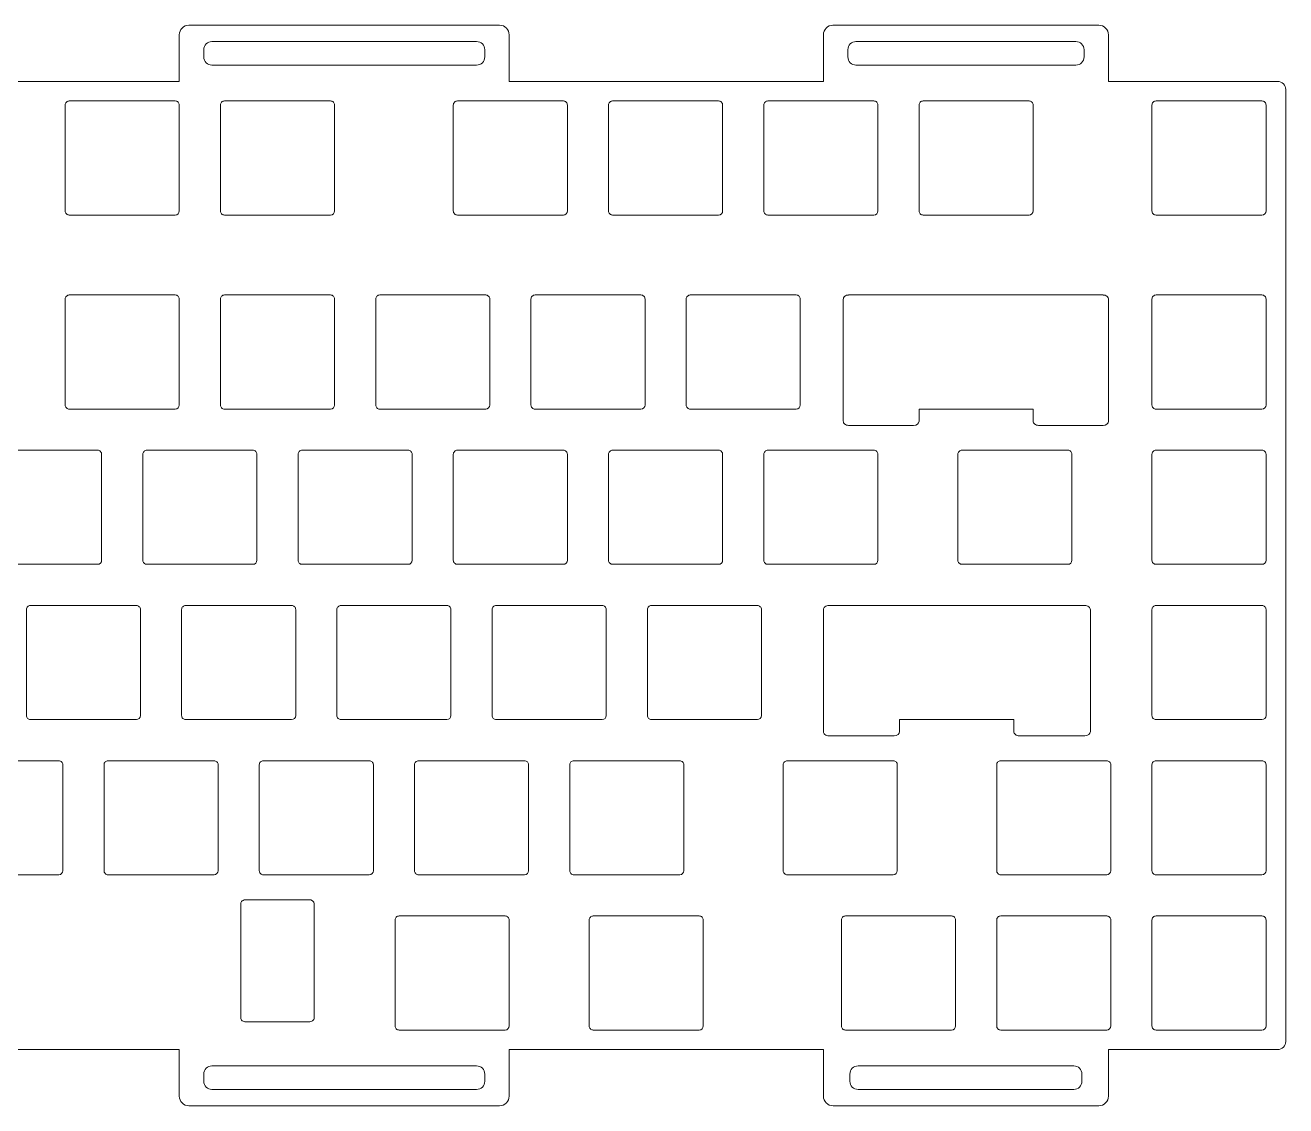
# Model space of a CAD drawing. Header units: millimetres. Extents: x -152 to 152, y -66 to 66.
# Drawn here: x -2.4 to 152.3, y -66.3 to 66.3 of the extents above; entities that cross this region are included whole.
import ezdxf

# ---------------------------------------------------------------- set-up
doc = ezdxf.new("R2010")
doc.units = ezdxf.units.MM
doc.header["$MEASUREMENT"] = 0

msp = doc.modelspace()

# ---------------------------------------------------------------- linework, layer by layer
at = {"lineweight": 18}
for points, knots in [([(16.525, 59.4), (16.525, 59.4), (16.525, 65.1261), (16.525, 65.1261), (16.525, 65.7718), (17.0532, 66.3), (17.6989, 66.3), (17.6989, 66.3), (55.8324, 66.3), (55.8324, 66.3), (56.4781, 66.3), (57.0063, 65.7718), (57.0063, 65.1261), (57.0063, 65.1261), (57.0063, 59.4), (57.0063, 59.4)], [0, 0, 0, 0, 0.2, 0.2, 0.2, 0.4, 0.4, 0.4, 0.6, 0.6, 0.6, 0.8, 0.8, 0.8, 1, 1, 1, 1]), ([(130.5392, 59.4), (130.5392, 59.4), (130.5392, 65.1261), (130.5392, 65.1261), (130.5392, 65.7718), (130.011, 66.3), (129.3653, 66.3), (129.3653, 66.3), (96.7353, 66.3), (96.7353, 66.3), (96.0896, 66.3), (95.5614, 65.7718), (95.5614, 65.1261), (95.5614, 65.1261), (95.5614, 59.4), (95.5614, 59.4)], [0, 0, 0, 0, 0.2, 0.2, 0.2, 0.4, 0.4, 0.4, 0.6, 0.6, 0.6, 0.8, 0.8, 0.8, 1, 1, 1, 1]), ([(20.5252, 64.3), (20.5252, 64.3), (53.0061, 64.3), (53.0061, 64.3), (53.5561, 64.3), (54.0061, 63.85), (54.0061, 63.3), (54.0061, 63.3), (54.0061, 62.4), (54.0061, 62.4), (54.0061, 61.85), (53.5561, 61.4), (53.0061, 61.4), (53.0061, 61.4), (20.5252, 61.4), (20.5252, 61.4), (19.9751, 61.4), (19.5251, 61.85), (19.5251, 62.4), (19.5251, 62.4), (19.5251, 63.3), (19.5251, 63.3), (19.5251, 63.85), (19.9751, 64.3), (20.5252, 64.3)], [0, 0, 0, 0, 0.125, 0.125, 0.125, 0.25, 0.25, 0.25, 0.375, 0.375, 0.375, 0.5, 0.5, 0.5, 0.625, 0.625, 0.625, 0.75, 0.75, 0.75, 0.875, 0.875, 0.875, 1, 1, 1, 1]), ([(126.5393, 64.3), (126.5393, 64.3), (99.5613, 64.3), (99.5613, 64.3), (99.0113, 64.3), (98.5613, 63.85), (98.5613, 63.3), (98.5613, 63.3), (98.5613, 62.4), (98.5613, 62.4), (98.5613, 61.85), (99.0113, 61.4), (99.5613, 61.4), (99.5613, 61.4), (126.5393, 61.4), (126.5393, 61.4), (127.0893, 61.4), (127.5393, 61.85), (127.5393, 62.4), (127.5393, 62.4), (127.5393, 63.3), (127.5393, 63.3), (127.5393, 63.85), (127.0893, 64.3), (126.5393, 64.3)], [0, 0, 0, 0, 0.125, 0.125, 0.125, 0.25, 0.25, 0.25, 0.375, 0.375, 0.375, 0.5, 0.5, 0.5, 0.625, 0.625, 0.625, 0.75, 0.75, 0.75, 0.875, 0.875, 0.875, 1, 1, 1, 1]), ([(130.5392, 59.4), (130.5392, 59.4), (151.3024, 59.4), (151.3024, 59.4), (151.8511, 59.4), (152.3, 58.9511), (152.3, 58.4023), (152.3, 58.4023), (152.3, -58.4023), (152.3, -58.4023), (152.3, -58.9511), (151.8511, -59.4), (151.3024, -59.4), (151.3024, -59.4), (130.5392, -59.4), (130.5392, -59.4)], [0, 0, 0, 0, 0.2, 0.2, 0.2, 0.4, 0.4, 0.4, 0.6, 0.6, 0.6, 0.8, 0.8, 0.8, 1, 1, 1, 1]), ([(57.0063, -59.4), (57.0063, -59.4), (57.0063, -65.1132), (57.0063, -65.1132), (57.0063, -65.766), (56.4723, -66.3), (55.8195, -66.3), (55.8195, -66.3), (17.7118, -66.3), (17.7118, -66.3), (17.059, -66.3), (16.525, -65.766), (16.525, -65.1132), (16.525, -65.1132), (16.525, -59.4), (16.525, -59.4)], [0, 0, 0, 0, 0.2, 0.2, 0.2, 0.4, 0.4, 0.4, 0.6, 0.6, 0.6, 0.8, 0.8, 0.8, 1, 1, 1, 1]), ([(130.5392, -59.4), (130.5392, -59.4), (130.5392, -65.1132), (130.5392, -65.1132), (130.5392, -65.766), (130.0052, -66.3), (129.3524, -66.3), (129.3524, -66.3), (96.7482, -66.3), (96.7482, -66.3), (96.0954, -66.3), (95.5614, -65.766), (95.5614, -65.1132), (95.5614, -65.1132), (95.5614, -59.4), (95.5614, -59.4)], [0, 0, 0, 0, 0.2, 0.2, 0.2, 0.4, 0.4, 0.4, 0.6, 0.6, 0.6, 0.8, 0.8, 0.8, 1, 1, 1, 1]), ([(20.5252, -61.4), (20.5252, -61.4), (53.0061, -61.4), (53.0061, -61.4), (53.5561, -61.4), (54.0061, -61.85), (54.0061, -62.4), (54.0061, -62.4), (54.0061, -63.3), (54.0061, -63.3), (54.0061, -63.85), (53.5561, -64.3), (53.0061, -64.3), (53.0061, -64.3), (20.5252, -64.3), (20.5252, -64.3), (19.9751, -64.3), (19.5251, -63.85), (19.5251, -63.3), (19.5251, -63.3), (19.5251, -62.4), (19.5251, -62.4), (19.5251, -61.85), (19.9751, -61.4), (20.5252, -61.4)], [0, 0, 0, 0, 0.125, 0.125, 0.125, 0.25, 0.25, 0.25, 0.375, 0.375, 0.375, 0.5, 0.5, 0.5, 0.625, 0.625, 0.625, 0.75, 0.75, 0.75, 0.875, 0.875, 0.875, 1, 1, 1, 1]), ([(99.8098, -61.4), (99.8098, -61.4), (126.2908, -61.4), (126.2908, -61.4), (126.8408, -61.4), (127.2908, -61.85), (127.2908, -62.4), (127.2908, -62.4), (127.2908, -63.3), (127.2908, -63.3), (127.2908, -63.85), (126.8408, -64.3), (126.2908, -64.3), (126.2908, -64.3), (99.8098, -64.3), (99.8098, -64.3), (99.2598, -64.3), (98.8098, -63.85), (98.8098, -63.3), (98.8098, -63.3), (98.8098, -62.4), (98.8098, -62.4), (98.8098, -61.85), (99.2598, -61.4), (99.8098, -61.4)], [0, 0, 0, 0, 0.125, 0.125, 0.125, 0.25, 0.25, 0.25, 0.375, 0.375, 0.375, 0.5, 0.5, 0.5, 0.625, 0.625, 0.625, 0.75, 0.75, 0.75, 0.875, 0.875, 0.875, 1, 1, 1, 1])]:
    msp.add_open_spline(points, degree=3, knots=knots, dxfattribs=at)
for points in [[(-16.525, 59.4), (-16.525, 59.4), (16.525, 59.4), (16.525, 59.4)], [(57.0063, 59.4), (57.0063, 59.4), (95.5614, 59.4), (95.5614, 59.4)], [(16.525, -59.4), (16.525, -59.4), (-16.525, -59.4), (-16.525, -59.4)], [(95.5614, -59.4), (95.5614, -59.4), (57.0063, -59.4), (57.0063, -59.4)]]:
    msp.add_open_spline(points, degree=3, dxfattribs=at)
at = {"lineweight": 9}
for points in [[(3.025, 57.0062), (2.8924, 57.0062), (2.7652, 56.9536), (2.6714, 56.8598), (2.5777, 56.766), (2.525, 56.6389), (2.525, 56.5063)], [(16.525, 56.5063), (16.525, 56.6389), (16.4723, 56.766), (16.3786, 56.8598), (16.2848, 56.9536), (16.1576, 57.0062), (16.025, 57.0062)], [(22.075, 57.0062), (21.9424, 57.0062), (21.8152, 56.9536), (21.7214, 56.8598), (21.6277, 56.766), (21.575, 56.6389), (21.575, 56.5063)], [(35.575, 56.5063), (35.575, 56.6389), (35.5223, 56.766), (35.4286, 56.8598), (35.3348, 56.9536), (35.2076, 57.0062), (35.075, 57.0062)], [(50.65, 57.0062), (50.5174, 57.0062), (50.3902, 56.9536), (50.2964, 56.8598), (50.2027, 56.766), (50.15, 56.6389), (50.15, 56.5063)], [(64.15, 56.5063), (64.15, 56.6389), (64.0973, 56.766), (64.0036, 56.8598), (63.9098, 56.9536), (63.7826, 57.0062), (63.65, 57.0062)], [(69.7, 57.0062), (69.5674, 57.0062), (69.4402, 56.9536), (69.3464, 56.8598), (69.2527, 56.766), (69.2, 56.6389), (69.2, 56.5063)], [(83.2, 56.5063), (83.2, 56.6389), (83.1473, 56.766), (83.0536, 56.8598), (82.9598, 56.9536), (82.8326, 57.0062), (82.7, 57.0062)], [(88.75, 57.0062), (88.6174, 57.0062), (88.4902, 56.9536), (88.3964, 56.8598), (88.3027, 56.766), (88.25, 56.6389), (88.25, 56.5063)], [(102.25, 56.5063), (102.25, 56.6389), (102.1973, 56.766), (102.1036, 56.8598), (102.0098, 56.9536), (101.8826, 57.0062), (101.75, 57.0062)], [(107.8, 57.0062), (107.6674, 57.0062), (107.5402, 56.9536), (107.4464, 56.8598), (107.3527, 56.766), (107.3, 56.6389), (107.3, 56.5063)], [(121.3, 56.5063), (121.3, 56.6389), (121.2473, 56.766), (121.1536, 56.8598), (121.0598, 56.9536), (120.9326, 57.0062), (120.8, 57.0062)], [(136.375, 57.0062), (136.2424, 57.0062), (136.1152, 56.9536), (136.0214, 56.8598), (135.9277, 56.766), (135.875, 56.6389), (135.875, 56.5063)], [(149.875, 56.5063), (149.875, 56.6389), (149.8223, 56.766), (149.7286, 56.8598), (149.6348, 56.9536), (149.5076, 57.0062), (149.375, 57.0062)], [(2.525, 43.5063), (2.525, 43.3736), (2.5777, 43.2465), (2.6714, 43.1527), (2.7652, 43.0589), (2.8924, 43.0063), (3.025, 43.0063)], [(21.575, 43.5063), (21.575, 43.3736), (21.6277, 43.2465), (21.7214, 43.1527), (21.8152, 43.0589), (21.9424, 43.0063), (22.075, 43.0063)], [(50.15, 43.5063), (50.15, 43.3736), (50.2027, 43.2465), (50.2964, 43.1527), (50.3902, 43.0589), (50.5174, 43.0063), (50.65, 43.0063)], [(69.2, 43.5063), (69.2, 43.3736), (69.2527, 43.2465), (69.3464, 43.1527), (69.4402, 43.0589), (69.5674, 43.0063), (69.7, 43.0063)], [(88.25, 43.5063), (88.25, 43.3736), (88.3027, 43.2465), (88.3964, 43.1527), (88.4902, 43.0589), (88.6174, 43.0063), (88.75, 43.0063)], [(107.3, 43.5063), (107.3, 43.3736), (107.3527, 43.2465), (107.4464, 43.1527), (107.5402, 43.0589), (107.6674, 43.0063), (107.8, 43.0063)], [(135.875, 43.5063), (135.875, 43.3736), (135.9277, 43.2465), (136.0214, 43.1527), (136.1152, 43.0589), (136.2424, 43.0063), (136.375, 43.0063)], [(3.025, 33.1937), (2.8924, 33.1937), (2.7652, 33.1411), (2.6714, 33.0473), (2.5777, 32.9535), (2.525, 32.8264), (2.525, 32.6938)], [(16.525, 32.6938), (16.525, 32.8264), (16.4723, 32.9535), (16.3786, 33.0473), (16.2848, 33.1411), (16.1576, 33.1937), (16.025, 33.1937)], [(22.075, 33.1937), (21.9424, 33.1937), (21.8152, 33.1411), (21.7214, 33.0473), (21.6277, 32.9535), (21.575, 32.8264), (21.575, 32.6938)], [(35.575, 32.6938), (35.575, 32.8264), (35.5223, 32.9535), (35.4286, 33.0473), (35.3348, 33.1411), (35.2076, 33.1937), (35.075, 33.1937)], [(41.125, 33.1937), (40.9924, 33.1937), (40.8652, 33.1411), (40.7714, 33.0473), (40.6777, 32.9535), (40.625, 32.8264), (40.625, 32.6938)], [(54.625, 32.6938), (54.625, 32.8264), (54.5723, 32.9535), (54.4786, 33.0473), (54.3848, 33.1411), (54.2576, 33.1937), (54.125, 33.1937)], [(60.175, 33.1937), (60.0424, 33.1937), (59.9152, 33.1411), (59.8214, 33.0473), (59.7277, 32.9535), (59.675, 32.8264), (59.675, 32.6938)], [(73.675, 32.6938), (73.675, 32.8264), (73.6223, 32.9535), (73.5286, 33.0473), (73.4348, 33.1411), (73.3076, 33.1937), (73.175, 33.1937)], [(79.225, 33.1937), (79.0924, 33.1937), (78.9652, 33.1411), (78.8714, 33.0473), (78.7777, 32.9535), (78.725, 32.8264), (78.725, 32.6938)], [(92.725, 32.6938), (92.725, 32.8264), (92.6723, 32.9535), (92.5786, 33.0473), (92.4848, 33.1411), (92.3576, 33.1937), (92.225, 33.1937)], [(98.6604, 33.1935), (98.4842, 33.1935), (98.3151, 33.1374), (98.1904, 33.0373), (98.0659, 32.9373), (97.9958, 32.8017), (97.9958, 32.6603)], [(130.5392, 32.6603), (130.5392, 32.8017), (130.4695, 32.9373), (130.3459, 33.0373), (130.2221, 33.1374), (130.0542, 33.1935), (129.8793, 33.1935)], [(136.375, 33.1937), (136.2424, 33.1937), (136.1152, 33.1411), (136.0214, 33.0473), (135.9277, 32.9535), (135.875, 32.8264), (135.875, 32.6938)], [(149.875, 32.6938), (149.875, 32.8264), (149.8223, 32.9535), (149.7286, 33.0473), (149.6348, 33.1411), (149.5076, 33.1937), (149.375, 33.1937)], [(2.525, 19.6938), (2.525, 19.5611), (2.5777, 19.434), (2.6714, 19.3402), (2.7652, 19.2464), (2.8924, 19.1938), (3.025, 19.1938)], [(21.575, 19.6938), (21.575, 19.5611), (21.6277, 19.434), (21.7214, 19.3402), (21.8152, 19.2464), (21.9424, 19.1938), (22.075, 19.1938)], [(40.625, 19.6938), (40.625, 19.5611), (40.6777, 19.434), (40.7714, 19.3402), (40.8652, 19.2464), (40.9924, 19.1938), (41.125, 19.1938)], [(59.675, 19.6938), (59.675, 19.5611), (59.7277, 19.434), (59.8214, 19.3402), (59.9152, 19.2464), (60.0424, 19.1938), (60.175, 19.1938)], [(78.725, 19.6938), (78.725, 19.5611), (78.7777, 19.434), (78.8714, 19.3402), (78.9652, 19.2464), (79.0924, 19.1938), (79.225, 19.1938)], [(135.875, 19.6938), (135.875, 19.5611), (135.9277, 19.434), (136.0214, 19.3402), (136.1152, 19.2464), (136.2424, 19.1938), (136.375, 19.1938)], [(97.9958, 17.7271), (97.9958, 17.5856), (98.0659, 17.45), (98.1904, 17.35), (98.3151, 17.2499), (98.4842, 17.1938), (98.6604, 17.1938)], [(121.3002, 17.7271), (121.3002, 17.5856), (121.3699, 17.45), (121.4935, 17.35), (121.6173, 17.2499), (121.7852, 17.1938), (121.9601, 17.1938)], [(7, 13.6438), (7, 13.7764), (6.9473, 13.9035), (6.8536, 13.9973), (6.7598, 14.0911), (6.6326, 14.1437), (6.5, 14.1437)], [(12.55, 14.1437), (12.4174, 14.1437), (12.2902, 14.0911), (12.1964, 13.9973), (12.1027, 13.9035), (12.05, 13.7764), (12.05, 13.6438)], [(26.05, 13.6438), (26.05, 13.7764), (25.9973, 13.9035), (25.9036, 13.9973), (25.8098, 14.0911), (25.6826, 14.1437), (25.55, 14.1437)], [(31.6, 14.1437), (31.4674, 14.1437), (31.3402, 14.0911), (31.2464, 13.9973), (31.1527, 13.9035), (31.1, 13.7764), (31.1, 13.6438)], [(45.1, 13.6438), (45.1, 13.7764), (45.0473, 13.9035), (44.9536, 13.9973), (44.8598, 14.0911), (44.7326, 14.1437), (44.6, 14.1437)], [(50.65, 14.1437), (50.5174, 14.1437), (50.3902, 14.0911), (50.2964, 13.9973), (50.2027, 13.9035), (50.15, 13.7764), (50.15, 13.6438)], [(64.15, 13.6438), (64.15, 13.7764), (64.0973, 13.9035), (64.0036, 13.9973), (63.9098, 14.0911), (63.7826, 14.1437), (63.65, 14.1437)], [(69.7, 14.1437), (69.5674, 14.1437), (69.4402, 14.0911), (69.3464, 13.9973), (69.2527, 13.9035), (69.2, 13.7764), (69.2, 13.6438)], [(83.2, 13.6438), (83.2, 13.7764), (83.1473, 13.9035), (83.0536, 13.9973), (82.9598, 14.0911), (82.8326, 14.1437), (82.7, 14.1437)], [(88.75, 14.1437), (88.6174, 14.1437), (88.4902, 14.0911), (88.3964, 13.9973), (88.3027, 13.9035), (88.25, 13.7764), (88.25, 13.6438)], [(102.25, 13.6438), (102.25, 13.7764), (102.1973, 13.9035), (102.1036, 13.9973), (102.0098, 14.0911), (101.8826, 14.1437), (101.75, 14.1437)], [(112.5625, 14.1437), (112.4299, 14.1437), (112.3027, 14.0911), (112.2089, 13.9973), (112.1152, 13.9035), (112.0625, 13.7764), (112.0625, 13.6438)], [(126.0625, 13.6438), (126.0625, 13.7764), (126.0098, 13.9035), (125.9161, 13.9973), (125.8223, 14.0911), (125.6951, 14.1437), (125.5625, 14.1437)], [(136.375, 14.1437), (136.2424, 14.1437), (136.1152, 14.0911), (136.0214, 13.9973), (135.9277, 13.9035), (135.875, 13.7764), (135.875, 13.6438)], [(149.875, 13.6438), (149.875, 13.7764), (149.8223, 13.9035), (149.7286, 13.9973), (149.6348, 14.0911), (149.5076, 14.1437), (149.375, 14.1437)], [(12.05, 0.6438), (12.05, 0.5111), (12.1027, 0.384), (12.1964, 0.2902), (12.2902, 0.1964), (12.4174, 0.1438), (12.55, 0.1438)], [(31.1, 0.6438), (31.1, 0.5111), (31.1527, 0.384), (31.2464, 0.2902), (31.3402, 0.1964), (31.4674, 0.1438), (31.6, 0.1438)], [(50.15, 0.6438), (50.15, 0.5111), (50.2027, 0.384), (50.2964, 0.2902), (50.3902, 0.1964), (50.5174, 0.1438), (50.65, 0.1438)], [(69.2, 0.6438), (69.2, 0.5111), (69.2527, 0.384), (69.3464, 0.2902), (69.4402, 0.1964), (69.5674, 0.1438), (69.7, 0.1438)], [(88.25, 0.6438), (88.25, 0.5111), (88.3027, 0.384), (88.3964, 0.2902), (88.4902, 0.1964), (88.6174, 0.1438), (88.75, 0.1438)], [(112.0625, 0.6438), (112.0625, 0.5111), (112.1152, 0.384), (112.2089, 0.2902), (112.3027, 0.1964), (112.4299, 0.1438), (112.5625, 0.1438)], [(135.875, 0.6438), (135.875, 0.5111), (135.9277, 0.384), (136.0214, 0.2902), (136.1152, 0.1964), (136.2424, 0.1438), (136.375, 0.1438)], [(-1.7375, -4.9063), (-1.8701, -4.9063), (-1.9973, -4.9589), (-2.0911, -5.0527), (-2.1848, -5.1465), (-2.2375, -5.2736), (-2.2375, -5.4063)], [(11.7625, -5.4063), (11.7625, -5.2736), (11.7098, -5.1465), (11.6161, -5.0527), (11.5223, -4.9589), (11.3951, -4.9063), (11.2625, -4.9063)], [(17.3125, -4.9063), (17.1799, -4.9063), (17.0527, -4.9589), (16.9589, -5.0527), (16.8652, -5.1465), (16.8125, -5.2736), (16.8125, -5.4063)], [(30.8125, -5.4063), (30.8125, -5.2736), (30.7598, -5.1465), (30.6661, -5.0527), (30.5723, -4.9589), (30.4451, -4.9063), (30.3125, -4.9063)], [(36.3625, -4.9063), (36.2299, -4.9063), (36.1027, -4.9589), (36.0089, -5.0527), (35.9152, -5.1465), (35.8625, -5.2736), (35.8625, -5.4063)], [(49.8625, -5.4063), (49.8625, -5.2736), (49.8098, -5.1465), (49.7161, -5.0527), (49.6223, -4.9589), (49.4951, -4.9063), (49.3625, -4.9063)], [(55.4125, -4.9063), (55.2799, -4.9063), (55.1527, -4.9589), (55.0589, -5.0527), (54.9652, -5.1465), (54.9125, -5.2736), (54.9125, -5.4063)], [(68.9125, -5.4063), (68.9125, -5.2736), (68.8598, -5.1465), (68.7661, -5.0527), (68.6723, -4.9589), (68.5451, -4.9063), (68.4125, -4.9063)], [(74.4625, -4.9063), (74.3299, -4.9063), (74.2027, -4.9589), (74.1089, -5.0527), (74.0152, -5.1465), (73.9625, -5.2736), (73.9625, -5.4063)], [(87.9625, -5.4063), (87.9625, -5.2736), (87.9098, -5.1465), (87.8161, -5.0527), (87.7223, -4.9589), (87.5951, -4.9063), (87.4625, -4.9063)], [(96.2298, -4.9065), (96.0525, -4.9065), (95.8826, -4.9626), (95.7572, -5.0627), (95.6317, -5.1627), (95.5614, -5.2983), (95.5614, -5.4398)], [(128.3166, -5.4398), (128.3166, -5.2983), (128.2457, -5.1627), (128.1199, -5.0627), (127.9939, -4.9626), (127.8233, -4.9065), (127.6453, -4.9065)], [(136.375, -4.9063), (136.2424, -4.9063), (136.1152, -4.9589), (136.0214, -5.0527), (135.9277, -5.1465), (135.875, -5.2736), (135.875, -5.4063)], [(149.875, -5.4063), (149.875, -5.2736), (149.8223, -5.1465), (149.7286, -5.0527), (149.6348, -4.9589), (149.5076, -4.9063), (149.375, -4.9063)], [(-2.2375, -18.4063), (-2.2375, -18.5389), (-2.1848, -18.666), (-2.0911, -18.7598), (-1.9973, -18.8536), (-1.8701, -18.9062), (-1.7375, -18.9062)], [(16.8125, -18.4063), (16.8125, -18.5389), (16.8652, -18.666), (16.9589, -18.7598), (17.0527, -18.8536), (17.1799, -18.9062), (17.3125, -18.9062)], [(35.8625, -18.4063), (35.8625, -18.5389), (35.9152, -18.666), (36.0089, -18.7598), (36.1027, -18.8536), (36.2299, -18.9062), (36.3625, -18.9062)], [(54.9125, -18.4063), (54.9125, -18.5389), (54.9652, -18.666), (55.0589, -18.7598), (55.1527, -18.8536), (55.2799, -18.9062), (55.4125, -18.9062)], [(73.9625, -18.4063), (73.9625, -18.5389), (74.0152, -18.666), (74.1089, -18.7598), (74.2027, -18.8536), (74.3299, -18.9062), (74.4625, -18.9062)], [(135.875, -18.4063), (135.875, -18.5389), (135.9277, -18.666), (136.0214, -18.7598), (136.1152, -18.8536), (136.2424, -18.9062), (136.375, -18.9062)], [(95.5614, -20.373), (95.5614, -20.5144), (95.6317, -20.65), (95.7572, -20.75), (95.8826, -20.8501), (96.0525, -20.9062), (96.2298, -20.9062)], [(118.919, -20.373), (118.919, -20.5144), (118.9896, -20.65), (119.1156, -20.75), (119.2416, -20.8501), (119.4122, -20.9062), (119.5903, -20.9062)], [(2.2375, -24.4563), (2.2375, -24.3236), (2.1848, -24.1965), (2.0911, -24.1027), (1.9973, -24.0089), (1.8701, -23.9563), (1.7375, -23.9563)], [(7.7875, -23.9563), (7.6549, -23.9563), (7.5277, -24.0089), (7.4339, -24.1027), (7.3402, -24.1965), (7.2875, -24.3236), (7.2875, -24.4563)], [(21.2875, -24.4563), (21.2875, -24.3236), (21.2348, -24.1965), (21.1411, -24.1027), (21.0473, -24.0089), (20.9201, -23.9563), (20.7875, -23.9563)], [(26.8375, -23.9563), (26.7049, -23.9563), (26.5777, -24.0089), (26.4839, -24.1027), (26.3902, -24.1965), (26.3375, -24.3236), (26.3375, -24.4563)], [(40.3375, -24.4563), (40.3375, -24.3236), (40.2848, -24.1965), (40.1911, -24.1027), (40.0973, -24.0089), (39.9701, -23.9563), (39.8375, -23.9563)], [(45.8875, -23.9563), (45.7549, -23.9563), (45.6277, -24.0089), (45.5339, -24.1027), (45.4402, -24.1965), (45.3875, -24.3236), (45.3875, -24.4563)], [(59.3875, -24.4563), (59.3875, -24.3236), (59.3348, -24.1965), (59.2411, -24.1027), (59.1473, -24.0089), (59.0201, -23.9563), (58.8875, -23.9563)], [(64.9375, -23.9563), (64.8049, -23.9563), (64.6777, -24.0089), (64.5839, -24.1027), (64.4902, -24.1965), (64.4375, -24.3236), (64.4375, -24.4563)], [(78.4375, -24.4563), (78.4375, -24.3236), (78.3848, -24.1965), (78.2911, -24.1027), (78.1973, -24.0089), (78.0701, -23.9563), (77.9375, -23.9563)], [(91.1313, -23.9563), (90.9986, -23.9563), (90.8715, -24.0089), (90.7777, -24.1027), (90.6839, -24.1965), (90.6313, -24.3236), (90.6313, -24.4563)], [(104.6313, -24.4563), (104.6313, -24.3236), (104.5786, -24.1965), (104.4848, -24.1027), (104.391, -24.0089), (104.2639, -23.9563), (104.1313, -23.9563)], [(117.325, -23.9563), (117.1924, -23.9563), (117.0652, -24.0089), (116.9714, -24.1027), (116.8777, -24.1965), (116.825, -24.3236), (116.825, -24.4563)], [(130.825, -24.4563), (130.825, -24.3236), (130.7723, -24.1965), (130.6786, -24.1027), (130.5848, -24.0089), (130.4576, -23.9563), (130.325, -23.9563)], [(136.375, -23.956), (136.2424, -23.956), (136.1152, -24.0086), (136.0214, -24.1024), (135.9277, -24.1962), (135.875, -24.3233), (135.875, -24.456)], [(149.875, -24.456), (149.875, -24.3233), (149.8223, -24.1962), (149.7286, -24.1024), (149.6348, -24.0086), (149.5076, -23.956), (149.375, -23.956)], [(7.2875, -37.4563), (7.2875, -37.5889), (7.3402, -37.716), (7.4339, -37.8098), (7.5277, -37.9036), (7.6549, -37.9562), (7.7875, -37.9562)], [(26.3375, -37.4563), (26.3375, -37.5889), (26.3902, -37.716), (26.4839, -37.8098), (26.5777, -37.9036), (26.7049, -37.9562), (26.8375, -37.9562)], [(45.3875, -37.4563), (45.3875, -37.5889), (45.4402, -37.716), (45.5339, -37.8098), (45.6277, -37.9036), (45.7549, -37.9562), (45.8875, -37.9562)], [(64.4375, -37.4563), (64.4375, -37.5889), (64.4902, -37.716), (64.5839, -37.8098), (64.6777, -37.9036), (64.8049, -37.9562), (64.9375, -37.9562)], [(90.6313, -37.4563), (90.6313, -37.5889), (90.6839, -37.716), (90.7777, -37.8098), (90.8715, -37.9036), (90.9986, -37.9562), (91.1313, -37.9562)], [(116.825, -37.4563), (116.825, -37.5889), (116.8777, -37.716), (116.9714, -37.8098), (117.0652, -37.9036), (117.1924, -37.9562), (117.325, -37.9562)], [(135.875, -37.456), (135.875, -37.5886), (135.9277, -37.7157), (136.0214, -37.8095), (136.1152, -37.9033), (136.2424, -37.9559), (136.375, -37.9559)], [(24.0691, -41.5063), (24.0691, -41.3737), (24.1367, -41.2466), (24.2573, -41.1528), (24.3779, -41.059), (24.5413, -41.0064), (24.7119, -41.0064)], [(43.5063, -43.0063), (43.3736, -43.0063), (43.2465, -43.0589), (43.1527, -43.1527), (43.0589, -43.2465), (43.0063, -43.3736), (43.0063, -43.5063)], [(57.0063, -43.5063), (57.0063, -43.3736), (56.9536, -43.2465), (56.8598, -43.1527), (56.766, -43.0589), (56.6389, -43.0063), (56.5063, -43.0063)], [(67.3188, -43.0063), (67.1861, -43.0063), (67.059, -43.0589), (66.9652, -43.1527), (66.8714, -43.2465), (66.8188, -43.3736), (66.8188, -43.5063)], [(80.8188, -43.5063), (80.8188, -43.3736), (80.7661, -43.2465), (80.6723, -43.1527), (80.5785, -43.0589), (80.4514, -43.0063), (80.3188, -43.0063)], [(98.275, -43.0063), (98.1424, -43.0063), (98.0152, -43.0589), (97.9214, -43.1527), (97.8277, -43.2465), (97.775, -43.3736), (97.775, -43.5063)], [(111.775, -43.5063), (111.775, -43.3736), (111.7223, -43.2465), (111.6286, -43.1527), (111.5348, -43.0589), (111.4076, -43.0063), (111.275, -43.0063)], [(117.325, -43.0063), (117.1924, -43.0063), (117.0652, -43.0589), (116.9714, -43.1527), (116.8777, -43.2465), (116.825, -43.3736), (116.825, -43.5063)], [(130.825, -43.5063), (130.825, -43.3736), (130.7723, -43.2465), (130.6786, -43.1527), (130.5848, -43.0589), (130.4576, -43.0063), (130.325, -43.0063)], [(136.375, -43.0063), (136.2424, -43.0063), (136.1152, -43.0589), (136.0214, -43.1527), (135.9277, -43.2465), (135.875, -43.3736), (135.875, -43.5063)], [(149.875, -43.5063), (149.875, -43.3736), (149.8223, -43.2465), (149.7286, -43.1527), (149.6348, -43.0589), (149.5076, -43.0063), (149.375, -43.0063)], [(24.7119, -56.0063), (24.5413, -56.0063), (24.3779, -55.9537), (24.2573, -55.8599), (24.1367, -55.7661), (24.0691, -55.639), (24.0691, -55.5063)], [(33.0685, -55.5063), (33.0685, -55.639), (33.0008, -55.7661), (32.8802, -55.8599), (32.7596, -55.9537), (32.5962, -56.0063), (32.4257, -56.0063)], [(43.0063, -56.5063), (43.0063, -56.6389), (43.0589, -56.766), (43.1527, -56.8598), (43.2465, -56.9536), (43.3736, -57.0062), (43.5063, -57.0062)], [(66.8188, -56.5063), (66.8188, -56.6389), (66.8714, -56.766), (66.9652, -56.8598), (67.059, -56.9536), (67.1861, -57.0062), (67.3188, -57.0062)], [(97.775, -56.5063), (97.775, -56.6389), (97.8277, -56.766), (97.9214, -56.8598), (98.0152, -56.9536), (98.1424, -57.0062), (98.275, -57.0062)], [(116.825, -56.5063), (116.825, -56.6389), (116.8777, -56.766), (116.9714, -56.8598), (117.0652, -56.9536), (117.1924, -57.0062), (117.325, -57.0062)], [(135.875, -56.5063), (135.875, -56.6389), (135.9277, -56.766), (136.0214, -56.8598), (136.1152, -56.9536), (136.2424, -57.0062), (136.375, -57.0062)]]:
    msp.add_open_spline(points, degree=3, knots=[0, 0, 0, 0, 0.5, 0.5, 0.5, 1, 1, 1, 1], dxfattribs=at)
for points in [[(2.525, 56.5063), (2.525, 56.5063), (2.525, 43.5063), (2.525, 43.5063)], [(3.025, 57.0063), (3.025, 57.0063), (16.025, 57.0063), (16.025, 57.0063)], [(16.525, 56.5063), (16.525, 56.5063), (16.525, 43.5063), (16.525, 43.5063)], [(21.575, 56.5063), (21.575, 56.5063), (21.575, 43.5063), (21.575, 43.5063)], [(22.075, 57.0063), (22.075, 57.0063), (35.075, 57.0063), (35.075, 57.0063)], [(35.575, 56.5063), (35.575, 56.5063), (35.575, 43.5063), (35.575, 43.5063)], [(50.15, 56.5063), (50.15, 56.5063), (50.15, 43.5063), (50.15, 43.5063)], [(50.65, 57.0063), (50.65, 57.0063), (63.65, 57.0063), (63.65, 57.0063)], [(64.15, 56.5063), (64.15, 56.5063), (64.15, 43.5063), (64.15, 43.5063)], [(69.2, 56.5063), (69.2, 56.5063), (69.2, 43.5063), (69.2, 43.5063)], [(69.7, 57.0063), (69.7, 57.0063), (82.7, 57.0063), (82.7, 57.0063)], [(83.2, 56.5063), (83.2, 56.5063), (83.2, 43.5063), (83.2, 43.5063)], [(88.25, 56.5063), (88.25, 56.5063), (88.25, 43.5063), (88.25, 43.5063)], [(88.75, 57.0063), (88.75, 57.0063), (101.75, 57.0063), (101.75, 57.0063)], [(102.25, 56.5063), (102.25, 56.5063), (102.25, 43.5063), (102.25, 43.5063)], [(107.3, 56.5063), (107.3, 56.5063), (107.3, 43.5063), (107.3, 43.5063)], [(107.8, 57.0063), (107.8, 57.0063), (120.8, 57.0063), (120.8, 57.0063)], [(121.3, 56.5063), (121.3, 56.5063), (121.3, 43.5063), (121.3, 43.5063)], [(135.875, 56.5063), (135.875, 56.5063), (135.875, 43.5063), (135.875, 43.5063)], [(136.375, 57.0063), (136.375, 57.0063), (149.375, 57.0063), (149.375, 57.0063)], [(149.875, 56.5063), (149.875, 56.5063), (149.875, 43.5063), (149.875, 43.5063)], [(16.025, 43.0063), (16.3011, 43.0063), (16.525, 43.2301), (16.525, 43.5062)], [(35.075, 43.0063), (35.3511, 43.0063), (35.575, 43.2301), (35.575, 43.5062)], [(63.65, 43.0063), (63.9261, 43.0063), (64.15, 43.2301), (64.15, 43.5062)], [(82.7, 43.0063), (82.9761, 43.0063), (83.2, 43.2301), (83.2, 43.5062)], [(101.75, 43.0063), (102.0261, 43.0063), (102.25, 43.2301), (102.25, 43.5062)], [(120.8, 43.0063), (121.0761, 43.0063), (121.3, 43.2301), (121.3, 43.5062)], [(149.375, 43.0063), (149.6511, 43.0063), (149.875, 43.2301), (149.875, 43.5062)], [(3.025, 43.0063), (3.025, 43.0063), (16.025, 43.0063), (16.025, 43.0063)], [(22.075, 43.0063), (22.075, 43.0063), (35.075, 43.0063), (35.075, 43.0063)], [(50.65, 43.0063), (50.65, 43.0063), (63.65, 43.0063), (63.65, 43.0063)], [(69.7, 43.0063), (69.7, 43.0063), (82.7, 43.0063), (82.7, 43.0063)], [(88.75, 43.0063), (88.75, 43.0063), (101.75, 43.0063), (101.75, 43.0063)], [(107.8, 43.0063), (107.8, 43.0063), (120.8, 43.0063), (120.8, 43.0063)], [(136.375, 43.0063), (136.375, 43.0063), (149.375, 43.0063), (149.375, 43.0063)], [(2.525, 32.6938), (2.525, 32.6938), (2.525, 19.6938), (2.525, 19.6938)], [(3.025, 33.1938), (3.025, 33.1938), (16.025, 33.1938), (16.025, 33.1938)], [(16.525, 32.6938), (16.525, 32.6938), (16.525, 19.6938), (16.525, 19.6938)], [(21.575, 32.6938), (21.575, 32.6938), (21.575, 19.6938), (21.575, 19.6938)], [(22.075, 33.1938), (22.075, 33.1938), (35.075, 33.1938), (35.075, 33.1938)], [(35.575, 32.6938), (35.575, 32.6938), (35.575, 19.6938), (35.575, 19.6938)], [(40.625, 32.6938), (40.625, 32.6938), (40.625, 19.6938), (40.625, 19.6938)], [(41.125, 33.1938), (41.125, 33.1938), (54.125, 33.1938), (54.125, 33.1938)], [(54.625, 32.6938), (54.625, 32.6938), (54.625, 19.6938), (54.625, 19.6938)], [(59.675, 32.6938), (59.675, 32.6938), (59.675, 19.6938), (59.675, 19.6938)], [(60.175, 33.1938), (60.175, 33.1938), (73.175, 33.1938), (73.175, 33.1938)], [(73.675, 32.6938), (73.675, 32.6938), (73.675, 19.6938), (73.675, 19.6938)], [(78.725, 32.6938), (78.725, 32.6938), (78.725, 19.6938), (78.725, 19.6938)], [(79.225, 33.1938), (79.225, 33.1938), (92.225, 33.1938), (92.225, 33.1938)], [(92.725, 32.6938), (92.725, 32.6938), (92.725, 19.6938), (92.725, 19.6938)], [(97.9958, 32.6603), (97.9958, 32.6603), (97.9958, 17.7271), (97.9958, 17.7271)], [(98.6604, 33.1936), (98.6604, 33.1936), (106.6352, 33.1936), (106.6352, 33.1936)], [(106.6352, 33.1938), (106.6352, 33.1938), (121.9601, 33.1938), (121.9601, 33.1938)], [(121.9601, 33.1936), (121.9601, 33.1936), (129.8793, 33.1936), (129.8793, 33.1936)], [(130.5392, 32.6603), (130.5392, 32.6603), (130.5392, 17.7271), (130.5392, 17.7271)], [(135.875, 32.6938), (135.875, 32.6938), (135.875, 19.6938), (135.875, 19.6938)], [(136.375, 33.1938), (136.375, 33.1938), (149.375, 33.1938), (149.375, 33.1938)], [(149.875, 32.6938), (149.875, 32.6938), (149.875, 19.6938), (149.875, 19.6938)], [(3.025, 19.1938), (3.025, 19.1938), (16.025, 19.1938), (16.025, 19.1938)], [(16.025, 19.1938), (16.3011, 19.1938), (16.525, 19.4176), (16.525, 19.6937)], [(22.075, 19.1938), (22.075, 19.1938), (35.075, 19.1938), (35.075, 19.1938)], [(35.075, 19.1938), (35.3511, 19.1938), (35.575, 19.4176), (35.575, 19.6937)], [(41.125, 19.1938), (41.125, 19.1938), (54.125, 19.1938), (54.125, 19.1938)], [(54.125, 19.1938), (54.4011, 19.1938), (54.625, 19.4176), (54.625, 19.6937)], [(60.175, 19.1938), (60.175, 19.1938), (73.175, 19.1938), (73.175, 19.1938)], [(73.175, 19.1938), (73.4511, 19.1938), (73.675, 19.4176), (73.675, 19.6937)], [(79.225, 19.1938), (79.225, 19.1938), (92.225, 19.1938), (92.225, 19.1938)], [(92.225, 19.1938), (92.5011, 19.1938), (92.725, 19.4176), (92.725, 19.6937)], [(107.2997, 19.1938), (107.2997, 19.1938), (107.2997, 17.7271), (107.2997, 17.7271)], [(107.2998, 19.1938), (107.2998, 19.1938), (121.3002, 19.1938), (121.3002, 19.1938)], [(121.3003, 19.1938), (121.3003, 19.1938), (121.3003, 17.7271), (121.3003, 17.7271)], [(136.375, 19.1938), (136.375, 19.1938), (149.375, 19.1938), (149.375, 19.1938)], [(149.375, 19.1938), (149.6511, 19.1938), (149.875, 19.4176), (149.875, 19.6937)], [(98.6604, 17.1938), (98.6604, 17.1938), (106.6352, 17.1938), (106.6352, 17.1938)], [(106.6352, 17.1938), (107.0022, 17.1938), (107.2998, 17.4325), (107.2998, 17.727)], [(121.9601, 17.1938), (121.9601, 17.1938), (129.8793, 17.1938), (129.8793, 17.1938)], [(129.8793, 17.1938), (130.2437, 17.1938), (130.5392, 17.4325), (130.5392, 17.727)], [(-6.5, 14.1438), (-6.5, 14.1438), (6.5, 14.1438), (6.5, 14.1438)], [(12.55, 14.1438), (12.55, 14.1438), (25.55, 14.1438), (25.55, 14.1438)], [(31.6, 14.1438), (31.6, 14.1438), (44.6, 14.1438), (44.6, 14.1438)], [(50.65, 14.1438), (50.65, 14.1438), (63.65, 14.1438), (63.65, 14.1438)], [(69.7, 14.1438), (69.7, 14.1438), (82.7, 14.1438), (82.7, 14.1438)], [(88.75, 14.1438), (88.75, 14.1438), (101.75, 14.1438), (101.75, 14.1438)], [(112.5625, 14.1438), (112.5625, 14.1438), (125.5625, 14.1438), (125.5625, 14.1438)], [(136.375, 14.1438), (136.375, 14.1438), (149.375, 14.1438), (149.375, 14.1438)], [(7, 13.6438), (7, 13.6438), (7, 0.6438), (7, 0.6438)], [(12.05, 13.6438), (12.05, 13.6438), (12.05, 0.6438), (12.05, 0.6438)], [(26.05, 13.6438), (26.05, 13.6438), (26.05, 0.6438), (26.05, 0.6438)], [(31.1, 13.6438), (31.1, 13.6438), (31.1, 0.6438), (31.1, 0.6438)], [(45.1, 13.6438), (45.1, 13.6438), (45.1, 0.6438), (45.1, 0.6438)], [(50.15, 13.6438), (50.15, 13.6438), (50.15, 0.6438), (50.15, 0.6438)], [(64.15, 13.6438), (64.15, 13.6438), (64.15, 0.6438), (64.15, 0.6438)], [(69.2, 13.6438), (69.2, 13.6438), (69.2, 0.6438), (69.2, 0.6438)], [(83.2, 13.6438), (83.2, 13.6438), (83.2, 0.6438), (83.2, 0.6438)], [(88.25, 13.6438), (88.25, 13.6438), (88.25, 0.6438), (88.25, 0.6438)], [(102.25, 13.6438), (102.25, 13.6438), (102.25, 0.6438), (102.25, 0.6438)], [(112.0625, 13.6438), (112.0625, 13.6438), (112.0625, 0.6438), (112.0625, 0.6438)], [(126.0625, 13.6438), (126.0625, 13.6438), (126.0625, 0.6438), (126.0625, 0.6438)], [(135.875, 13.6438), (135.875, 13.6438), (135.875, 0.6438), (135.875, 0.6438)], [(149.875, 13.6438), (149.875, 13.6438), (149.875, 0.6438), (149.875, 0.6438)], [(-6.5, 0.1438), (-6.5, 0.1438), (6.5, 0.1438), (6.5, 0.1438)], [(6.5, 0.1438), (6.7761, 0.1438), (7, 0.3676), (7, 0.6437)], [(12.55, 0.1438), (12.55, 0.1438), (25.55, 0.1438), (25.55, 0.1438)], [(25.55, 0.1438), (25.8261, 0.1438), (26.05, 0.3676), (26.05, 0.6437)], [(31.6, 0.1438), (31.6, 0.1438), (44.6, 0.1438), (44.6, 0.1438)], [(44.6, 0.1438), (44.8761, 0.1438), (45.1, 0.3676), (45.1, 0.6437)], [(50.65, 0.1438), (50.65, 0.1438), (63.65, 0.1438), (63.65, 0.1438)], [(63.65, 0.1438), (63.9261, 0.1438), (64.15, 0.3676), (64.15, 0.6437)], [(69.7, 0.1438), (69.7, 0.1438), (82.7, 0.1438), (82.7, 0.1438)], [(82.7, 0.1438), (82.9761, 0.1438), (83.2, 0.3676), (83.2, 0.6437)], [(88.75, 0.1438), (88.75, 0.1438), (101.75, 0.1438), (101.75, 0.1438)], [(101.75, 0.1438), (102.0261, 0.1438), (102.25, 0.3676), (102.25, 0.6437)], [(112.5625, 0.1438), (112.5625, 0.1438), (125.5625, 0.1438), (125.5625, 0.1438)], [(125.5625, 0.1438), (125.8386, 0.1438), (126.0625, 0.3676), (126.0625, 0.6437)], [(136.375, 0.1438), (136.375, 0.1438), (149.375, 0.1438), (149.375, 0.1438)], [(149.375, 0.1438), (149.6511, 0.1438), (149.875, 0.3676), (149.875, 0.6437)], [(-2.2375, -5.4063), (-2.2375, -5.4063), (-2.2375, -18.4063), (-2.2375, -18.4063)], [(-1.7375, -4.9063), (-1.7375, -4.9063), (11.2625, -4.9063), (11.2625, -4.9063)], [(11.7625, -5.4063), (11.7625, -5.4063), (11.7625, -18.4063), (11.7625, -18.4063)], [(16.8125, -5.4063), (16.8125, -5.4063), (16.8125, -18.4063), (16.8125, -18.4063)], [(17.3125, -4.9063), (17.3125, -4.9063), (30.3125, -4.9063), (30.3125, -4.9063)], [(30.8125, -5.4063), (30.8125, -5.4063), (30.8125, -18.4063), (30.8125, -18.4063)], [(35.8625, -5.4063), (35.8625, -5.4063), (35.8625, -18.4063), (35.8625, -18.4063)], [(36.3625, -4.9063), (36.3625, -4.9063), (49.3625, -4.9063), (49.3625, -4.9063)], [(49.8625, -5.4063), (49.8625, -5.4063), (49.8625, -18.4063), (49.8625, -18.4063)], [(54.9125, -5.4063), (54.9125, -5.4063), (54.9125, -18.4063), (54.9125, -18.4063)], [(55.4125, -4.9063), (55.4125, -4.9063), (68.4125, -4.9063), (68.4125, -4.9063)], [(68.9125, -5.4063), (68.9125, -5.4063), (68.9125, -18.4063), (68.9125, -18.4063)], [(73.9625, -5.4063), (73.9625, -5.4063), (73.9625, -18.4063), (73.9625, -18.4063)], [(74.4625, -4.9063), (74.4625, -4.9063), (87.4625, -4.9063), (87.4625, -4.9063)], [(87.9625, -5.4063), (87.9625, -5.4063), (87.9625, -18.4063), (87.9625, -18.4063)], [(95.5614, -5.4398), (95.5614, -5.4398), (95.5614, -20.373), (95.5614, -20.373)], [(96.2298, -4.9065), (96.2298, -4.9065), (104.2502, -4.9065), (104.2502, -4.9065)], [(104.2502, -4.9063), (104.2502, -4.9063), (119.5903, -4.9063), (119.5903, -4.9063)], [(119.5903, -4.9065), (119.5903, -4.9065), (127.6453, -4.9065), (127.6453, -4.9065)], [(128.3166, -5.4398), (128.3166, -5.4398), (128.3166, -20.373), (128.3166, -20.373)], [(135.875, -5.4063), (135.875, -5.4063), (135.875, -18.4063), (135.875, -18.4063)], [(136.375, -4.9063), (136.375, -4.9063), (149.375, -4.9063), (149.375, -4.9063)], [(149.875, -5.4063), (149.875, -5.4063), (149.875, -18.4063), (149.875, -18.4063)], [(11.2625, -18.9062), (11.5386, -18.9062), (11.7625, -18.6824), (11.7625, -18.4063)], [(30.3125, -18.9062), (30.5886, -18.9062), (30.8125, -18.6824), (30.8125, -18.4063)], [(49.3625, -18.9062), (49.6386, -18.9062), (49.8625, -18.6824), (49.8625, -18.4063)], [(68.4125, -18.9062), (68.6886, -18.9062), (68.9125, -18.6824), (68.9125, -18.4063)], [(87.4625, -18.9062), (87.7386, -18.9062), (87.9625, -18.6824), (87.9625, -18.4063)], [(149.375, -18.9062), (149.6511, -18.9062), (149.875, -18.6824), (149.875, -18.4063)], [(-1.7375, -18.9063), (-1.7375, -18.9063), (11.2625, -18.9063), (11.2625, -18.9063)], [(17.3125, -18.9063), (17.3125, -18.9063), (30.3125, -18.9063), (30.3125, -18.9063)], [(36.3625, -18.9063), (36.3625, -18.9063), (49.3625, -18.9063), (49.3625, -18.9063)], [(55.4125, -18.9063), (55.4125, -18.9063), (68.4125, -18.9063), (68.4125, -18.9063)], [(74.4625, -18.9063), (74.4625, -18.9063), (87.4625, -18.9063), (87.4625, -18.9063)], [(104.9185, -18.9063), (104.9185, -18.9063), (104.9185, -20.373), (104.9185, -20.373)], [(104.9186, -18.9063), (104.9186, -18.9063), (118.919, -18.9063), (118.919, -18.9063)], [(118.9191, -18.9063), (118.9191, -18.9063), (118.9191, -20.373), (118.9191, -20.373)], [(136.375, -18.9063), (136.375, -18.9063), (149.375, -18.9063), (149.375, -18.9063)], [(96.2298, -20.9063), (96.2298, -20.9063), (104.2502, -20.9063), (104.2502, -20.9063)], [(104.2502, -20.9062), (104.6193, -20.9062), (104.9184, -20.6675), (104.9184, -20.373)], [(119.5903, -20.9063), (119.5903, -20.9063), (127.6453, -20.9063), (127.6453, -20.9063)], [(127.6453, -20.9062), (128.016, -20.9062), (128.3164, -20.6675), (128.3164, -20.373)], [(-11.2625, -23.9563), (-11.2625, -23.9563), (1.7375, -23.9563), (1.7375, -23.9563)], [(2.2375, -24.4563), (2.2375, -24.4563), (2.2375, -37.4563), (2.2375, -37.4563)], [(7.2875, -24.4563), (7.2875, -24.4563), (7.2875, -37.4563), (7.2875, -37.4563)], [(7.7875, -23.9563), (7.7875, -23.9563), (20.7875, -23.9563), (20.7875, -23.9563)], [(21.2875, -24.4563), (21.2875, -24.4563), (21.2875, -37.4563), (21.2875, -37.4563)], [(26.3375, -24.4563), (26.3375, -24.4563), (26.3375, -37.4563), (26.3375, -37.4563)], [(26.8375, -23.9563), (26.8375, -23.9563), (39.8375, -23.9563), (39.8375, -23.9563)], [(40.3375, -24.4563), (40.3375, -24.4563), (40.3375, -37.4563), (40.3375, -37.4563)], [(45.3875, -24.4563), (45.3875, -24.4563), (45.3875, -37.4563), (45.3875, -37.4563)], [(45.8875, -23.9563), (45.8875, -23.9563), (58.8875, -23.9563), (58.8875, -23.9563)], [(59.3875, -24.4563), (59.3875, -24.4563), (59.3875, -37.4563), (59.3875, -37.4563)], [(64.4375, -24.4563), (64.4375, -24.4563), (64.4375, -37.4563), (64.4375, -37.4563)], [(64.9375, -23.9563), (64.9375, -23.9563), (77.9375, -23.9563), (77.9375, -23.9563)], [(78.4375, -24.4563), (78.4375, -24.4563), (78.4375, -37.4563), (78.4375, -37.4563)], [(90.6313, -24.4563), (90.6313, -24.4563), (90.6313, -37.4563), (90.6313, -37.4563)], [(91.1313, -23.9563), (91.1313, -23.9563), (104.1313, -23.9563), (104.1313, -23.9563)], [(104.6313, -24.4563), (104.6313, -24.4563), (104.6313, -37.4563), (104.6313, -37.4563)], [(116.825, -24.4563), (116.825, -24.4563), (116.825, -37.4563), (116.825, -37.4563)], [(117.325, -23.9563), (117.325, -23.9563), (130.325, -23.9563), (130.325, -23.9563)], [(130.825, -24.4563), (130.825, -24.4563), (130.825, -37.4563), (130.825, -37.4563)], [(135.875, -24.456), (135.875, -24.456), (135.875, -37.456), (135.875, -37.456)], [(136.375, -23.956), (136.375, -23.956), (149.375, -23.956), (149.375, -23.956)], [(149.875, -24.456), (149.875, -24.456), (149.875, -37.456), (149.875, -37.456)], [(-11.2625, -37.9563), (-11.2625, -37.9563), (1.7375, -37.9563), (1.7375, -37.9563)], [(1.7375, -37.9562), (2.0136, -37.9562), (2.2375, -37.7324), (2.2375, -37.4563)], [(7.7875, -37.9563), (7.7875, -37.9563), (20.7875, -37.9563), (20.7875, -37.9563)], [(20.7875, -37.9562), (21.0636, -37.9562), (21.2875, -37.7324), (21.2875, -37.4563)], [(26.8375, -37.9563), (26.8375, -37.9563), (39.8375, -37.9563), (39.8375, -37.9563)], [(39.8375, -37.9562), (40.1136, -37.9562), (40.3375, -37.7324), (40.3375, -37.4563)], [(45.8875, -37.9563), (45.8875, -37.9563), (58.8875, -37.9563), (58.8875, -37.9563)], [(58.8875, -37.9562), (59.1636, -37.9562), (59.3875, -37.7324), (59.3875, -37.4563)], [(64.9375, -37.9563), (64.9375, -37.9563), (77.9375, -37.9563), (77.9375, -37.9563)], [(77.9375, -37.9562), (78.2136, -37.9562), (78.4375, -37.7324), (78.4375, -37.4563)], [(91.1313, -37.9563), (91.1313, -37.9563), (104.1313, -37.9563), (104.1313, -37.9563)], [(104.1313, -37.9562), (104.4074, -37.9562), (104.6312, -37.7324), (104.6312, -37.4563)], [(117.325, -37.9563), (117.325, -37.9563), (130.325, -37.9563), (130.325, -37.9563)], [(130.325, -37.9562), (130.6011, -37.9562), (130.825, -37.7324), (130.825, -37.4563)], [(136.375, -37.956), (136.375, -37.956), (149.375, -37.956), (149.375, -37.956)], [(149.375, -37.9559), (149.6511, -37.9559), (149.875, -37.7321), (149.875, -37.456)], [(24.0691, -55.5063), (24.0691, -55.5063), (24.0691, -41.5063), (24.0691, -41.5063)], [(24.7119, -41.0063), (24.7119, -41.0063), (32.4257, -41.0063), (32.4257, -41.0063)], [(32.4257, -41.0064), (32.7807, -41.0064), (33.0684, -41.2302), (33.0684, -41.5063)], [(33.0685, -55.5063), (33.0685, -55.5063), (33.0685, -41.5063), (33.0685, -41.5063)], [(43.5063, -43.0063), (43.5063, -43.0063), (56.5063, -43.0063), (56.5063, -43.0063)], [(67.3188, -43.0063), (67.3188, -43.0063), (80.3188, -43.0063), (80.3188, -43.0063)], [(98.275, -43.0063), (98.275, -43.0063), (111.275, -43.0063), (111.275, -43.0063)], [(117.325, -43.0063), (117.325, -43.0063), (130.325, -43.0063), (130.325, -43.0063)], [(136.375, -43.0063), (136.375, -43.0063), (149.375, -43.0063), (149.375, -43.0063)], [(43.0063, -43.5063), (43.0063, -43.5063), (43.0063, -56.5063), (43.0063, -56.5063)], [(57.0063, -43.5063), (57.0063, -43.5063), (57.0063, -56.5063), (57.0063, -56.5063)], [(66.8188, -43.5063), (66.8188, -43.5063), (66.8188, -56.5063), (66.8188, -56.5063)], [(80.8188, -43.5063), (80.8188, -43.5063), (80.8188, -56.5063), (80.8188, -56.5063)], [(97.775, -43.5063), (97.775, -43.5063), (97.775, -56.5063), (97.775, -56.5063)], [(111.775, -43.5063), (111.775, -43.5063), (111.775, -56.5063), (111.775, -56.5063)], [(116.825, -43.5063), (116.825, -43.5063), (116.825, -56.5063), (116.825, -56.5063)], [(130.825, -43.5063), (130.825, -43.5063), (130.825, -56.5063), (130.825, -56.5063)], [(135.875, -43.5063), (135.875, -43.5063), (135.875, -56.5063), (135.875, -56.5063)], [(149.875, -43.5063), (149.875, -43.5063), (149.875, -56.5063), (149.875, -56.5063)], [(24.7119, -56.0063), (24.7119, -56.0063), (32.4257, -56.0063), (32.4257, -56.0063)], [(43.5063, -57.0063), (43.5063, -57.0063), (56.5063, -57.0063), (56.5063, -57.0063)], [(56.5063, -57.0062), (56.7824, -57.0062), (57.0062, -56.7824), (57.0062, -56.5063)], [(67.3188, -57.0063), (67.3188, -57.0063), (80.3188, -57.0063), (80.3188, -57.0063)], [(80.3188, -57.0062), (80.5949, -57.0062), (80.8187, -56.7824), (80.8187, -56.5063)], [(98.275, -57.0063), (98.275, -57.0063), (111.275, -57.0063), (111.275, -57.0063)], [(111.275, -57.0062), (111.5511, -57.0062), (111.775, -56.7824), (111.775, -56.5063)], [(117.325, -57.0063), (117.325, -57.0063), (130.325, -57.0063), (130.325, -57.0063)], [(130.325, -57.0062), (130.6011, -57.0062), (130.825, -56.7824), (130.825, -56.5063)], [(136.375, -57.0063), (136.375, -57.0063), (149.375, -57.0063), (149.375, -57.0063)], [(149.375, -57.0062), (149.6511, -57.0062), (149.875, -56.7824), (149.875, -56.5063)]]:
    msp.add_open_spline(points, degree=3, dxfattribs=at)

doc.saveas('drawing.dxf')
